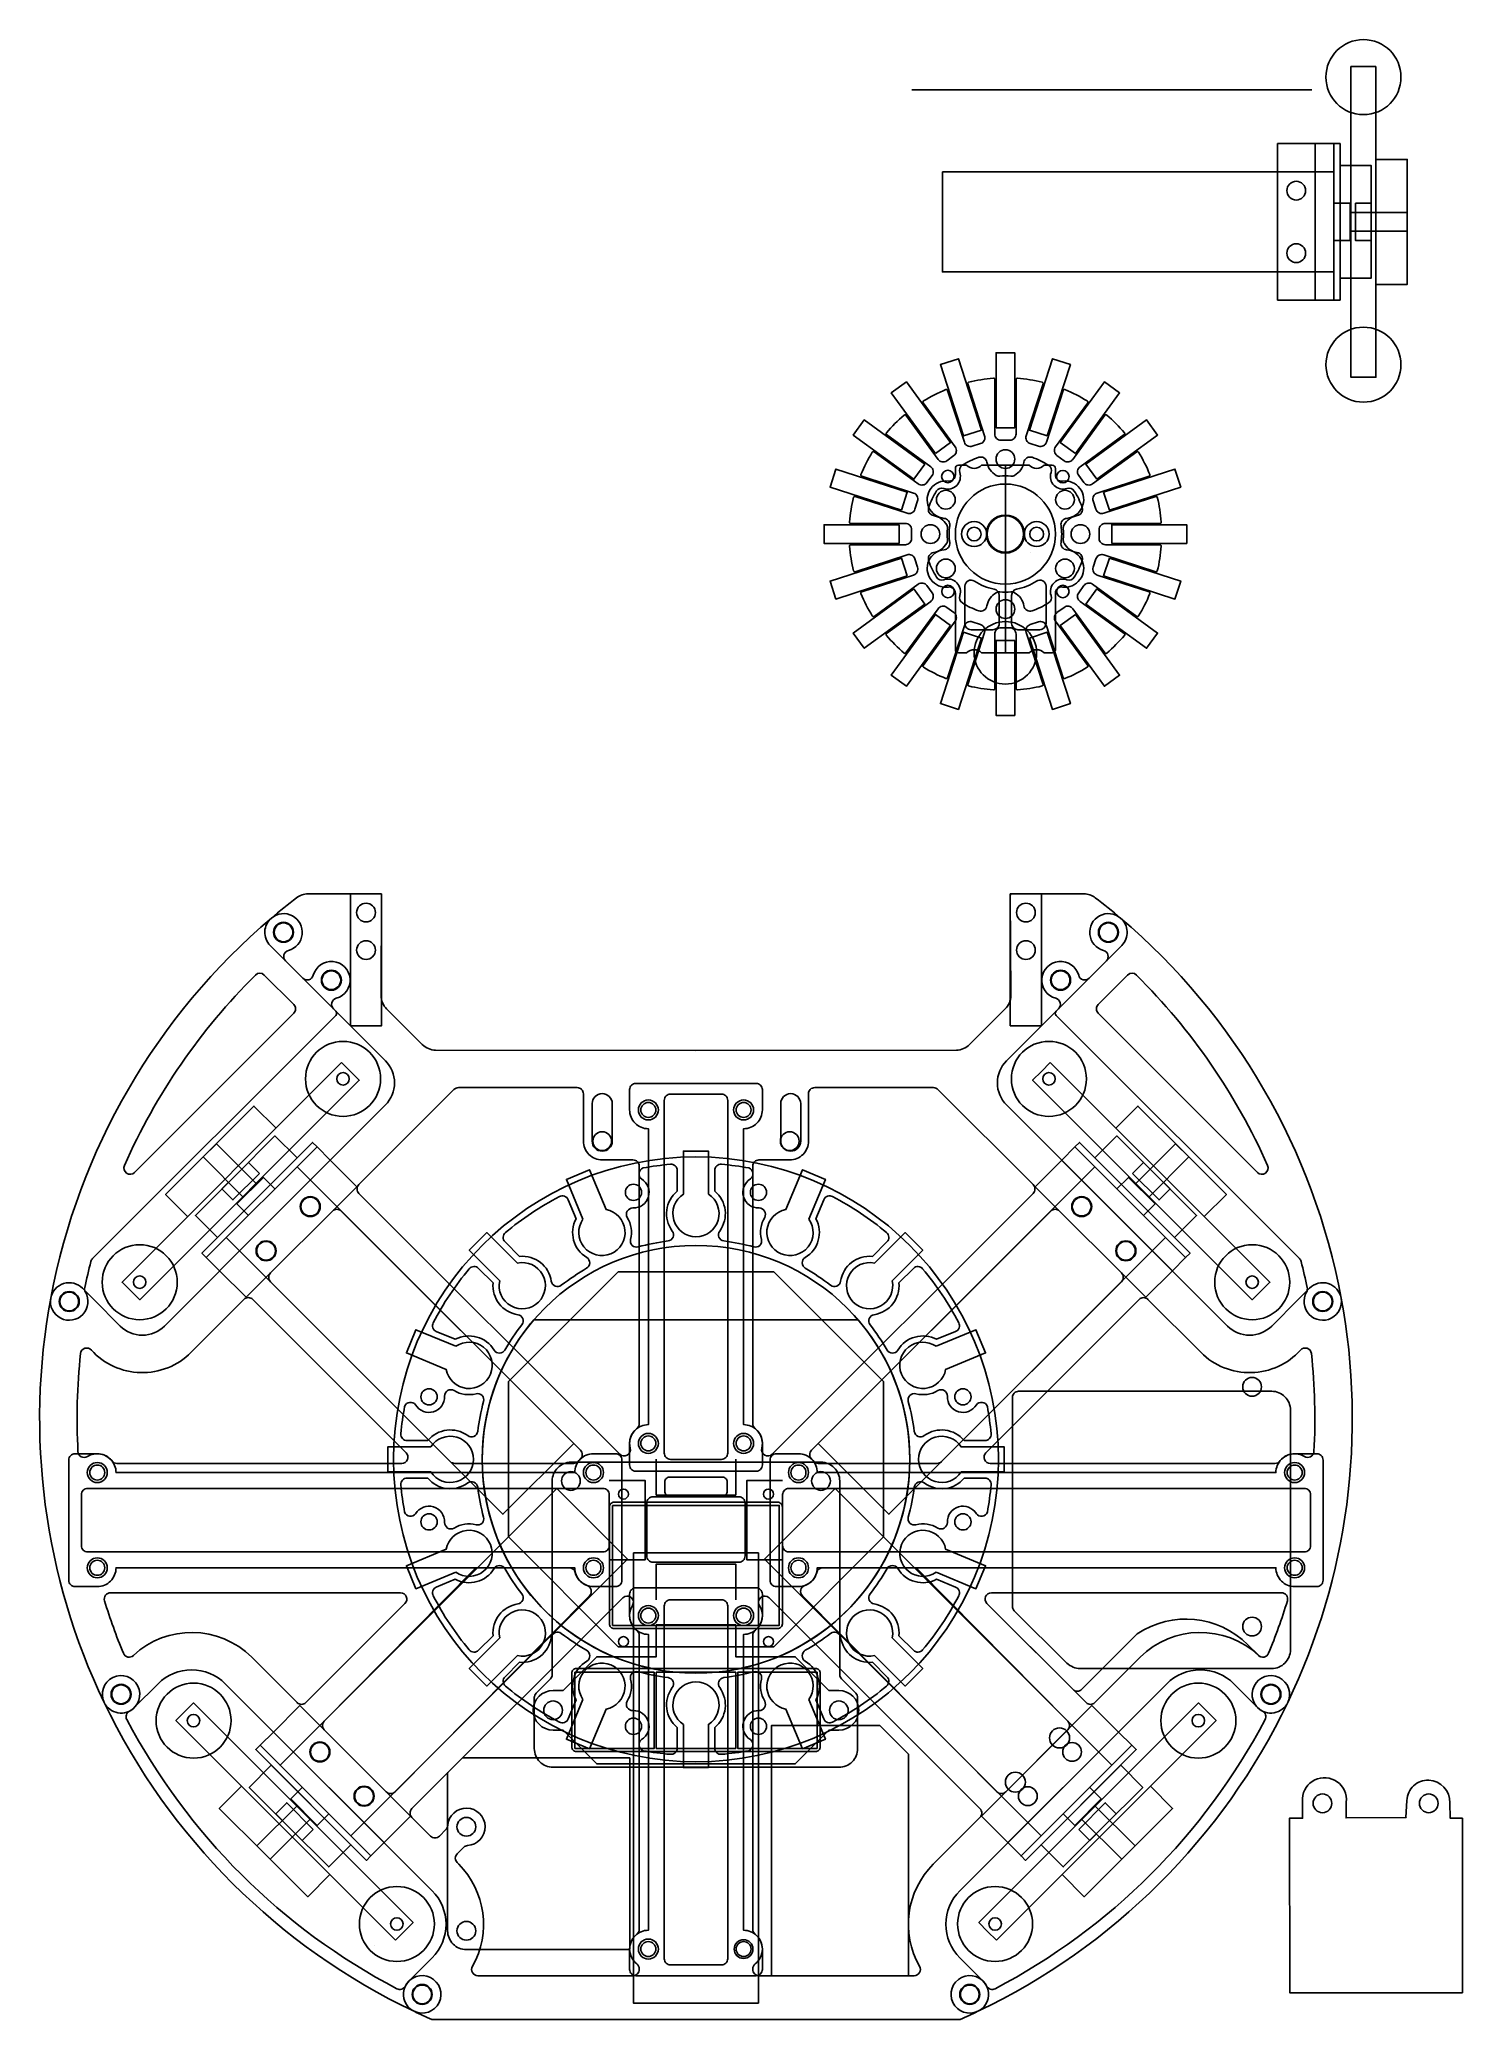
# Model space of a CAD drawing. Header units: inches. Extents: x 0 to 228, y 9 to 326.
import ezdxf

# ---------------------------------------------------------------- set-up
doc = ezdxf.new("R2010")
doc.units = ezdxf.units.IN
doc.header["$MEASUREMENT"] = 0
for name, color, linetype in [('4段目', 71, 'Continuous'), ('omni wheel', 4, 'Continuous'), ('カバー', 6, 'Continuous'), ('スイッチ', 31, 'Continuous'), ('バッテリー', 240, 'Continuous'), ('フレーム', 6, 'Continuous'), ('ボールセンサ', 30, 'Continuous'), ('モーター', 1, 'Continuous'), ('モーターマウント', 1, 'Continuous'), ('基板', 4, 'Continuous'), ('穴', 3, 'Continuous'), ('部品', 2, 'Continuous')]:
    doc.layers.add(name, color=color, linetype=linetype)

msp = doc.modelspace()

# ---------------------------------------------------------------- linework, layer by layer
msp.add_line((154.5, 257.5), (154.5, 227.5))
for points in [[(213.78, 321.28), (213.78, 271.6), (209.78, 271.6), (209.78, 321.28), (211.78, 321.28)], [(204.03, 283.92), (204.03, 308.96), (207.03, 308.96), (207.03, 283.92)], [(144.43, 304.44), (207.03, 304.44), (207.03, 288.44), (144.43, 288.44)], [(210.53, 299.44), (210.53, 293.44), (213.03, 293.44), (213.03, 296.44), (213.03, 299.44)], [(150.67, 263.13), (147.82, 262.2), (144.11, 273.62), (146.97, 274.54)], [(153, 263.5), (156, 263.5), (156, 275.5), (153, 275.5)], [(161.18, 262.2), (158.33, 263.13), (162.03, 274.54), (164.89, 273.62)], [(143.29, 259.37), (145.72, 261.13), (138.67, 270.84), (136.24, 269.08)], [(163.28, 261.13), (165.71, 259.37), (172.76, 269.08), (170.33, 270.84)], [(141.63, 257.71), (139.87, 255.28), (130.16, 262.33), (131.92, 264.76)], [(169.13, 255.28), (167.37, 257.71), (177.08, 264.76), (178.84, 262.33)], [(137.87, 250.33), (138.8, 253.18), (127.38, 256.89), (126.46, 254.03)], [(170.2, 253.18), (171.13, 250.33), (182.54, 254.03), (181.62, 256.89)], [(137.5, 248), (137.5, 245), (125.5, 245), (125.5, 248)], [(171.5, 245), (171.5, 248), (183.5, 248), (183.5, 245)], [(138.8, 239.82), (137.87, 242.67), (126.46, 238.97), (127.38, 236.11)], [(158.46, 243.63), (158.46, 243.63)], [(171.13, 242.67), (170.2, 239.82), (181.62, 236.11), (182.54, 238.97)], [(139.87, 237.72), (141.63, 235.29), (131.92, 228.24), (130.16, 230.67)], [(167.37, 235.29), (169.13, 237.72), (178.84, 230.67), (177.08, 228.24)], [(145.72, 231.87), (143.29, 233.63), (136.24, 223.92), (138.67, 222.16)], [(165.71, 233.63), (163.28, 231.87), (170.33, 222.16), (172.76, 223.92)], [(147.82, 230.8), (150.67, 229.87), (146.97, 218.46), (144.11, 219.38)], [(156, 229.5), (153, 229.5), (153, 217.5), (156, 217.5)], [(158.33, 229.87), (161.18, 230.8), (164.89, 219.38), (162.03, 218.46)], [(68.87, 36.12)], [(53.5, 20.74), (53.5, 20.74)]]:
    msp.add_lwpolyline(points, close=True)
for points in [[(213.78, 306.44), (218.78, 306.44), (218.78, 296.44), (218.78, 286.44), (213.78, 286.44)], [(207.03, 293.44), (209.63, 293.44), (209.63, 299.44), (207.03, 299.44)], [(209.63, 297.94), (218.78, 297.94), (218.78, 294.94), (209.63, 294.94)], [(88.62, 97.83), (88.63, 97.82)]]:
    msp.add_lwpolyline(points)
for points in [[(162.5, 237.03, -0.453411), (163.63, 238.03, 1.021377), (164.29, 243.99, -0.432652), (163.4, 245.14, 0.076244), (163.4, 247.86, -0.432652), (164.29, 249.01, 1.021377), (163.63, 254.97, -0.453411), (162.5, 255.97), (162.5, 257, 0.414214), (162, 257.5), (160.7, 257.5, -0.416667), (158.3, 257.5), (154.5, 257.5), (150.7, 257.5, -0.416667), (148.3, 257.5), (147, 257.5, 0.414214), (146.5, 257), (146.5, 255.97, -0.453411), (145.37, 254.97, 1.021377), (144.71, 249.01, -0.432652), (145.6, 247.86, 0.076244), (145.6, 245.14, -0.432652), (144.71, 243.99, 1.021377), (145.37, 238.03, -0.453411), (146.5, 237.03), (146.5, 228, 0.414214), (147, 227.5), (148.3, 227.5, -0.416667), (150.7, 227.5), (158.3, 227.5, -0.416667), (160.7, 227.5), (162, 227.5, 0.414214), (162.5, 228), (162.5, 237.03)], [(86, 157.95, -0.414214), (87, 156.95), (87, 149.39, 0.415522), (90, 146.38), (94.92, 146.38, -0.414214), (95.92, 145.38), (95.92, 104.18, -0.231089), (95.54, 103.39, 0.299775), (94.48, 100.27, -0.76526), (92.8, 99.31), (51.08, 141.03, -0.414214), (51.08, 142.44), (66.29, 157.65, -0.198912), (67, 157.95), (86, 157.95)], [(124, 157.95, 0.414214), (123, 156.95), (123, 149.39, -0.415522), (120, 146.38), (115.08, 146.38, 0.414214), (114.08, 145.38), (114.08, 104.18, 0.231089), (114.47, 103.39, -0.299775), (115.52, 100.27, 0.76526), (117.2, 99.31), (158.92, 141.03, 0.414214), (158.92, 142.44), (143.71, 157.65, 0.198912), (143, 157.95), (124, 157.95)], [(179.72, 77.13), (152.26, 77.13, 0.668179), (151.55, 75.42), (165.28, 61.69, 0.414214), (166.7, 61.69), (175.45, 70.44, -0.049147), (175.6, 70.57, -0.357783), (193.27, 68.82), (194.97, 67.13, 0.535705), (196.6, 67.45, 0.022494), (199.61, 75.84, 0.504769), (198.65, 77.13), (187.38, 77.13), (179.23, 77.13)]]:
    msp.add_lwpolyline(points, format="xyb")
for points in [[(148, 238.15, -0.597108), (149.55, 238.98, 0.095541), (152.7, 237.68, -0.356394), (153.5, 236.7), (153.5, 232.2, -0.414214), (152.5, 231.2), (149, 231.2, -0.414214), (148, 232.2)], [(161, 238.15, 0.597108), (159.45, 238.98, -0.095541), (156.3, 237.68, 0.356394), (155.5, 236.7), (155.5, 232.2, 0.414214), (156.5, 231.2), (160, 231.2, 0.414214), (161, 232.2)], [(105, 8.88), (62.73, 8.88, -0.007387), (59.91, 10.18, -0.140558), (58.67, 11.27, -0.351976), (59.07, 15.01), (62.79, 18.73, 0.414214), (62.79, 29.47), (29.7, 62.57, 0.414214), (18.95, 62.57), (15.15, 58.77, -0.517108), (10.33, 59.59, -0.159315), (1.79, 124.28, -0.603338), (6.86, 125.86), (8.65, 124.06), (12.9, 119.81, 0.414214), (19.97, 119.81), (37.65, 137.49), (55.32, 155.17, 0.414214), (55.32, 162.24), (51.08, 166.48), (36.9, 180.67, -0.438423), (37.08, 185.07, -0.012346), (41.12, 188.33, -0.164992), (42.94, 188.95), (54.47, 188.95, -0.415516), (54.72, 188.7), (54.64, 172.66, 0.200068), (55.52, 170.53), (61.22, 164.83, 0.198673), (63.34, 163.95), (105, 163.91), (146.66, 163.95, 0.198673), (148.78, 164.83), (154.48, 170.53, 0.200068), (155.36, 172.66), (155.28, 188.7, -0.415516), (155.53, 188.95), (167.06, 188.95, -0.164992), (168.88, 188.33, -0.012346), (172.92, 185.07, -0.438423), (173.1, 180.67), (158.92, 166.48), (154.68, 162.24, 0.414214), (154.68, 155.17), (172.35, 137.49), (190.03, 119.81, 0.414214), (197.1, 119.81), (201.35, 124.06), (203.14, 125.86, -0.603338), (208.21, 124.28, -0.159315), (199.67, 59.59, -0.517108), (194.85, 58.77), (191.05, 62.57, 0.414214), (180.3, 62.57), (147.21, 29.47, 0.414214), (147.21, 18.73), (150.93, 15.01, -0.351976), (151.33, 11.27, -0.140558), (150.09, 10.18, -0.007387), (147.27, 8.88)], [(99.92, 155.91, -0.414214), (100.92, 156.91), (105, 156.91), (109.08, 156.91, -0.414214), (110.08, 155.91), (110.08, 140.71), (110.08, 99.48, -0.414214), (109.08, 98.48), (105, 98.48), (100.92, 98.48, -0.414214), (99.92, 99.48), (99.92, 140.71)], [(85.44, 97.83), (66.41, 97.83, -0.198912), (65.7, 98.12), (36.94, 126.88, -0.414214), (36.94, 128.3), (46.84, 138.2, -0.414214), (48.25, 138.2), (86.51, 99.94, -0.417948), (86.5, 98.52, 0.03395), (86.23, 98.22, -0.231089)], [(124.56, 97.83), (143.59, 97.83, 0.198912), (144.3, 98.12), (173.06, 126.88, 0.414214), (173.06, 128.3), (163.16, 138.2, 0.414214), (161.75, 138.2), (123.49, 99.94, 0.417948), (123.5, 98.52, -0.03395), (123.77, 98.22, 0.231089)], [(7.66, 98.93, -0.38142), (11.59, 98.22, 0.231089), (12.38, 97.83), (57.92, 97.83, 0.668179), (58.63, 99.54), (34.11, 124.06, 0.414214), (32.69, 124.06), (24.21, 115.57, -0.428624), (8.28, 115.96, 0.648025), (6.55, 115.4, 0.039638), (6.14, 99.73, 0.568144)], [(202.34, 98.93, 0.38142), (198.41, 98.22, -0.231089), (197.62, 97.83), (152.08, 97.83, -0.668179), (151.37, 99.54), (175.89, 124.06, -0.414214), (177.31, 124.06), (185.79, 115.57, 0.428624), (201.72, 115.96, -0.648025), (203.45, 115.4, -0.039638), (203.86, 99.73, -0.568144)], [(48.91, 83.67), (7.68, 83.67, -0.414214), (6.68, 84.67), (6.68, 88.75), (6.68, 92.83, -0.414214), (7.68, 93.83), (48.91, 93.83), (90.14, 93.83, -0.414214), (91.14, 92.83), (91.14, 88.75), (91.14, 84.67, -0.414214), (90.14, 83.67)], [(105, 92.49), (111.86, 92.49, -0.414214), (112.86, 91.49), (112.86, 83.02, -0.414214), (111.86, 82.02), (105, 82.02), (98.14, 82.02, -0.414214), (97.14, 83.02), (97.14, 91.49, -0.414214), (98.14, 92.49)], [(161.09, 83.67), (119.86, 83.67, -0.414214), (118.86, 84.67), (118.86, 88.75), (118.86, 92.83, -0.414214), (119.86, 93.83), (161.09, 93.83), (202.32, 93.83, -0.414214), (203.32, 92.83), (203.32, 88.75), (203.32, 84.67, -0.414214), (202.32, 83.67)], [(45.54, 56.62), (69.52, 80.84, -0.198912), (70.23, 81.13), (84.72, 81.13, -0.341999), (85.69, 80.38, 0.249309), (87.59, 78.3, -0.55131), (87.97, 76.65), (56.86, 45.31, -0.415333), (55.45, 45.31), (45.54, 55.21, -0.412774)], [(164.46, 56.62), (140.48, 80.84, 0.198912), (139.77, 81.13), (125.28, 81.13, 0.341999), (124.31, 80.38, -0.249309), (122.41, 78.3, 0.55131), (122.03, 76.65), (153.14, 45.31, 0.415333), (154.55, 45.31), (164.46, 55.21, 0.412774)], [(41.18, 59.57), (33.94, 66.81, 0.405279), (15.01, 67.1, -0.525876), (13.4, 67.45, -0.022513), (10.39, 75.84, -0.504769), (11.35, 77.13), (22.62, 77.13), (30.77, 77.13), (57.74, 77.13, -0.668179), (58.45, 75.42), (42.6, 59.57, -0.414214)], [(65.28, 39.88, -2.21525), (68.46, 36.7, 0.182676), (67.82, 36.41), (66.79, 35.38, 0.414214), (66.79, 33.97), (67.04, 33.72, -0.337572), (69.24, 17.38, 0.575101), (70.11, 15.88), (94.92, 15.88, 0.414214), (95.92, 16.88), (95.92, 16.98, 0.231089), (95.54, 17.77, -0.488252), (95.54, 22.5, 0.231089), (95.92, 23.29), (95.92, 70.32, 0.231089), (95.54, 71.11, -0.38556), (94.84, 75.08, 0.894814), (93.29, 76.32), (59.57, 42.6, 0.414214), (59.57, 41.18), (62.54, 38.21, 0.414214), (63.96, 38.21), (64.99, 39.24, 0.182676)], [(99.92, 75.02, -0.414214), (100.92, 76.02), (105, 76.02), (109.08, 76.02, -0.414214), (110.08, 75.02), (110.08, 59.83), (110.08, 18.6, -0.414214), (109.08, 17.6), (105, 17.6), (100.92, 17.6, -0.414214), (99.92, 18.6), (99.92, 59.83)], [(139.89, 15.88), (115.08, 15.88, -0.414214), (114.08, 16.88), (114.08, 16.98, -0.231089), (114.47, 17.77, 0.488252), (114.47, 22.5, -0.231089), (114.08, 23.29), (114.08, 70.32, -0.231089), (114.47, 71.11, 0.38556), (115.16, 75.08, -0.894814), (116.71, 76.32), (150.43, 42.6, -0.414214), (150.43, 41.18), (142.96, 33.72, 0.337572), (140.76, 17.38, -0.575101)], [(168.82, 59.57), (176.06, 66.81, -0.405279), (194.99, 67.1, 0.525876), (196.6, 67.45, 0.022513), (199.61, 75.84, 0.504769), (198.65, 77.13), (187.38, 77.13), (179.23, 77.13), (152.26, 77.13, 0.668179), (151.55, 75.42), (167.4, 59.57, 0.414214)]]:
    msp.add_lwpolyline(points, format="xyb", close=True)
for centre, radius in [((211.78, 319.6), 6), ((211.78, 273.6), 6), ((144.97, 252), 1.5), ((154.5, 246.5), 8), ((164.03, 252), 1.5), ((149.5, 246.5), 2), ((149.5, 246.5), 1.1), ((154.5, 246.5), 3.05), ((154.5, 246.5), 2.92), ((159.5, 246.5), 2), ((159.5, 246.5), 1.1), ((144.97, 241), 1.5), ((164.03, 241), 1.5)]:
    msp.add_circle(centre, radius)
at = {"layer": '4段目'}
for points in [[(128, 64.06), (128, 95.02, 0.414214), (125, 98.02), (85, 98.02, 0.414214), (82, 95.02), (82, 64.06, -0.198912), (81.71, 63.35), (79.43, 61.08, 0.198912), (79.14, 60.37), (79.14, 57.78), (79.14, 52.21, 0.414214), (82.14, 49.21), (127.86, 49.21, 0.414214), (130.86, 52.21), (130.86, 60.37, 0.198912), (130.57, 61.08), (128.29, 63.35, -0.198912)], [(100, 93.37), (100, 94.87, -0.414214), (100.75, 95.62), (109.25, 95.62, -0.414214), (110, 94.87), (110, 93.37, -0.414214), (109.25, 92.62), (100.75, 92.62, -0.414214)], [(105, 91.62), (118.07, 91.62, -0.414214), (118.82, 90.87), (118.82, 72.17, -0.414214), (118.07, 71.42), (105, 71.42), (91.92, 71.42, -0.414214), (91.17, 72.17), (91.17, 90.87, -0.414214), (91.92, 91.62)], [(105, 51.74), (124.12, 51.74, 0.414214), (124.87, 52.49), (124.87, 64.28, 0.414214), (124.12, 65.03), (105, 65.03), (85.88, 65.03, 0.414214), (85.13, 64.28), (85.13, 52.49, 0.414214), (85.88, 51.74)]]:
    msp.add_lwpolyline(points, format="xyb", close=True, dxfattribs=at)
msp.add_lwpolyline([(91.67, 91.12), (118.32, 91.12), (118.32, 71.92), (91.67, 71.92)], close=True, dxfattribs=at)
for centre, radius in [((85, 95.02), 1.5), ((125, 95.02), 1.5), ((93.4, 92.92), 0.8), ((116.6, 92.92), 0.8), ((93.4, 69.32), 0.8), ((116.6, 69.32), 0.8), ((82.14, 58.33), 1.5), ((127.86, 58.33), 1.5)]:
    msp.add_circle(centre, radius, dxfattribs=at)
at = {"layer": 'omni wheel'}
for points in [[(48.32, 161.95), (13.19, 126.82), (16.02, 124), (51.14, 159.12), (49.73, 160.54)], [(161.68, 161.95), (196.81, 126.82), (193.98, 124), (158.86, 159.12), (160.27, 160.54)], [(56.92, 21.55), (21.8, 56.68), (24.63, 59.51), (59.75, 24.38), (58.34, 22.97)], [(153.08, 21.55), (188.2, 56.68), (185.37, 59.51), (150.25, 24.38), (151.66, 22.97)]]:
    msp.add_lwpolyline(points, close=True, dxfattribs=at)
for points in [[(37.82, 151.46), (34.29, 154.99), (27.22, 147.92), (20.15, 140.85), (23.68, 137.32)], [(172.18, 151.46), (175.71, 154.99), (182.78, 147.92), (189.85, 140.85), (186.32, 137.32)], [(46.43, 32.05), (42.9, 28.51), (35.83, 35.58), (28.75, 42.65), (32.29, 46.19)], [(163.57, 32.05), (167.1, 28.51), (174.17, 35.58), (181.25, 42.65), (177.71, 46.19)]]:
    msp.add_lwpolyline(points, dxfattribs=at)
for centre, radius in [((48.54, 159.35), 6), ((161.46, 159.35), 6), ((48.54, 159.35), 1), ((161.46, 159.35), 1), ((16.02, 126.82), 6), ((193.98, 126.82), 6), ((16.02, 126.82), 1), ((193.98, 126.82), 1), ((24.63, 56.68), 6), ((185.37, 56.68), 6), ((24.63, 56.68), 1), ((185.37, 56.68), 1), ((57.15, 24.15), 6), ((152.85, 24.15), 6), ((57.15, 24.15), 1), ((152.85, 24.15), 1)]:
    msp.add_circle(centre, radius, dxfattribs=at)
at = {"layer": 'カバー'}
for points in [[(47.37, 170.2), (47, 170.56, -0.57735), (47.45, 172.24, 1.732051), (43.78, 175.91, -0.57735), (42.1, 175.46), (39.35, 178.22, -0.57735), (39.8, 179.89, 1.249377), (37.08, 185.07, 0.172333), (1.79, 124.28, 1.436951), (7.33, 125.24, -0.186104), (7.22, 125.95, -0.010764), (8.21, 130.14, -0.133612), (8.47, 130.59), (47.37, 169.49, 0.414214)], [(162.63, 170.2), (163, 170.56, 0.57735), (162.55, 172.24, -1.732051), (166.22, 175.91, 0.57735), (167.9, 175.46), (170.65, 178.22, 0.57735), (170.2, 179.89, -1.249377), (172.92, 185.07, -0.172333), (208.21, 124.28, -1.436951), (202.67, 125.24, 0.186104), (202.78, 125.95, 0.010764), (201.79, 130.14, 0.133612), (201.53, 130.59), (162.63, 169.49, -0.414214)], [(40.65, 171.26), (35.95, 175.96, 0.413182), (34.54, 175.96, 0.093284), (13.56, 145.49, 0.830839), (15.19, 144.38), (40.65, 169.84, 0.414214)], [(169.35, 171.26), (174.05, 175.96, -0.413182), (175.46, 175.96, -0.093284), (196.44, 145.49, -0.830839), (194.81, 144.38), (169.35, 169.84, -0.414214)], [(115.62, 154.37), (115.62, 157.62), (115.62, 157.62, 0.414214), (114.62, 158.62), (105, 158.62), (95.38, 158.62, 0.414214), (94.38, 157.62), (94.38, 154.37, 0.414214), (97.38, 151.37), (97.38, 140.71), (97.38, 104.03, 0.414214), (94.38, 101.03), (94.38, 97.58), (94.38, 97.58, 0.414214), (95.38, 96.58), (105, 96.58), (114.62, 96.58, 0.414214), (115.62, 97.58), (115.62, 101.03), (115.62, 101.03, 0.414214), (112.62, 104.03), (112.62, 140.71), (112.62, 151.37, 0.414214)], [(99.92, 155.91, -0.414214), (100.92, 156.91), (105, 156.91), (109.08, 156.91, -0.414214), (110.08, 155.91), (110.08, 140.71), (110.08, 99.48, -0.414214), (109.08, 98.48), (105, 98.48), (100.92, 98.48, -0.414214), (99.92, 99.48), (99.92, 140.71)], [(48.91, 81.13), (85.6, 81.13, 0.414214), (88.6, 78.13), (92.14, 78.13, 0.414214), (93.14, 79.13), (93.14, 88.75), (93.14, 98.37, 0.414214), (92.14, 99.37), (88.6, 99.37, 0.414214), (85.6, 96.37), (48.91, 96.37), (12.23, 96.37, 0.414214), (9.23, 99.37), (5.68, 99.37, 0.414214), (4.68, 98.37), (4.68, 88.75), (4.68, 79.13, 0.414214), (5.68, 78.13), (9.23, 78.13, 0.414214), (12.23, 81.13)], [(161.09, 81.13), (124.4, 81.13, -0.414214), (121.4, 78.13), (117.86, 78.13, -0.414214), (116.86, 79.13), (116.86, 88.75), (116.86, 98.37, -0.414214), (117.86, 99.37), (121.4, 99.37, -0.414214), (124.4, 96.37), (161.09, 96.37), (197.77, 96.37, -0.414214), (200.77, 99.37), (204.32, 99.37, -0.414214), (205.32, 98.37), (205.32, 88.75), (205.32, 79.13, -0.414214), (204.32, 78.13), (200.77, 78.13, -0.414214), (197.77, 81.13)], [(48.91, 83.67), (7.68, 83.67, -0.414214), (6.68, 84.67), (6.68, 88.75), (6.68, 92.83, -0.414214), (7.68, 93.83), (48.91, 93.83), (90.14, 93.83, -0.414214), (91.14, 92.83), (91.14, 88.75), (91.14, 84.67, -0.414214), (90.14, 83.67)], [(161.09, 83.67), (202.32, 83.67, 0.414214), (203.32, 84.67), (203.32, 88.75), (203.32, 92.83, 0.414214), (202.32, 93.83), (161.09, 93.83), (119.86, 93.83, 0.414214), (118.86, 92.83), (118.86, 88.75), (118.86, 84.67, 0.414214), (119.86, 83.67)], [(94.38, 20.14), (94.38, 16.88), (94.38, 16.88, 0.414214), (95.38, 15.88), (105, 15.88), (114.62, 15.88, 0.414214), (115.62, 16.88), (115.62, 20.14, 0.414214), (112.62, 23.14), (112.62, 33.79), (112.62, 70.48, 0.414214), (115.62, 73.48), (115.62, 76.92), (115.62, 76.92, 0.414214), (114.62, 77.92), (105, 77.92), (95.38, 77.92, 0.414214), (94.38, 76.92), (94.38, 73.48), (94.38, 73.48, 0.414214), (97.38, 70.48), (97.38, 33.79), (97.38, 23.14, 0.414214)], [(110.08, 18.6, -0.414214), (109.08, 17.6), (105, 17.6), (100.92, 17.6, -0.414214), (99.92, 18.6), (99.92, 33.79), (99.92, 75.02, -0.414214), (100.92, 76.02), (105, 76.02), (109.08, 76.02, -0.414214), (110.08, 75.02), (110.08, 33.79)], [(59.91, 10.18, 2.38113), (58.51, 14.23, -0.419969), (57.15, 13.79, -0.151452), (13.95, 56.85, -0.419969), (14.38, 58.21, 2.38113), (10.33, 59.59, 0.171573)], [(150.09, 10.18, -2.38113), (151.49, 14.23, 0.419969), (152.85, 13.79, 0.151452), (196.05, 56.85, 0.419969), (195.62, 58.21, -2.38113), (199.67, 59.59, -0.171573)]]:
    msp.add_lwpolyline(points, format="xyb", close=True, dxfattribs=at)
for points in [[(111.35, 98.49), (111.35, 92.77), (98.65, 92.77), (98.65, 98.49)], [(91.14, 95.1), (96.85, 95.1), (96.85, 82.4), (91.14, 82.4)], [(118.86, 95.1), (113.15, 95.1), (113.15, 82.4), (118.86, 82.4)], [(98.65, 76.02), (98.65, 81.73), (111.35, 81.73), (111.35, 76.02)]]:
    msp.add_lwpolyline(points, dxfattribs=at)
for centre, radius in [((39.02, 182.79), 1.5), ((170.98, 182.79), 1.5), ((46.67, 175.13), 1.5), ((163.33, 175.13), 1.5), ((97.38, 154.37), 1.2), ((112.62, 154.37), 1.2), ((4.74, 123.73), 1.5), ((205.26, 123.73), 1.5), ((97.38, 101.03), 1.2), ((112.62, 101.03), 1.2), ((9.23, 96.37), 1.2), ((88.6, 96.37), 1.2), ((121.4, 96.37), 1.2), ((200.77, 96.37), 1.2), ((9.23, 81.13), 1.2), ((88.6, 81.13), 1.2), ((121.4, 81.13), 1.2), ((200.77, 81.13), 1.2), ((97.38, 73.48), 1.2), ((112.62, 73.48), 1.2), ((13.03, 60.89), 1.5), ((196.97, 60.89), 1.5), ((97.38, 20.14), 1.2), ((112.62, 20.14), 1.2), ((61.2, 12.88), 1.5), ((148.8, 12.88), 1.5)]:
    msp.add_circle(centre, radius, dxfattribs=at)
at = {"layer": 'スイッチ'}
msp.add_lwpolyline([(98.65, 71.99), (98.65, 66.91), (89.13, 66.91), (83.73, 61.51), (82.14, 61.51, 1), (82.14, 55.16), (83.73, 55.16), (89.13, 49.76), (120.88, 49.76), (126.27, 55.16), (127.86, 55.16, 1), (127.86, 61.51), (126.27, 61.51), (120.88, 66.91), (111.35, 66.91), (111.35, 71.99)], format="xyb", close=True, dxfattribs=at)
at = {"layer": 'スイッチ', "linetype": 'Continuous'}
for points in [[(98.33, 64.43), (98.33, 52.24), (85.63, 52.24), (85.63, 64.43)], [(111.35, 64.43), (111.35, 52.24), (98.65, 52.24), (98.65, 64.43)], [(124.37, 64.43), (124.37, 52.24), (111.67, 52.24), (111.67, 64.43)]]:
    msp.add_lwpolyline(points, close=True, dxfattribs=at)
for centre in [(82.14, 58.33), (82.14, 58.33), (127.86, 58.33), (127.86, 58.33)]:
    msp.add_circle(centre, 1.5, dxfattribs=at)
at = {"layer": 'バッテリー'}
msp.add_lwpolyline([(95, 83.5), (95, 11.5), (115, 11.5), (115, 83.5)], close=True, dxfattribs=at)
at = {"layer": 'フレーム'}
for points in [[(198.03, 308.96), (198.03, 283.92), (204.03, 283.92), (204.03, 308.96)], [(208.03, 287.44), (213.03, 287.44), (213.03, 296.44), (213.03, 305.44), (208.03, 305.44)], [(154.5, 246.5), (154.5, 246.5)]]:
    msp.add_lwpolyline(points, close=True, dxfattribs=at)
msp.add_lwpolyline([(207.03, 308.96), (207.03, 308.96), (208.03, 308.96), (208.03, 283.92), (207.03, 283.92), (207.03, 283.92), (207.03, 283.92), (207.03, 308.96), (207.03, 308.96)], dxfattribs=at)
for points in [[(152.8, 271.23), (152.8, 262.5, 0.414214), (153.8, 261.5), (155.2, 261.5, 0.414214), (156.2, 262.5), (156.2, 271.23, -0.436858), (156.42, 271.43, -0.040217), (160.38, 270.8, -0.436858), (160.52, 270.54), (157.83, 262.24, 0.414214), (158.47, 260.98), (159.8, 260.55, 0.414214), (161.06, 261.19), (163.76, 269.49, -0.436858), (164.02, 269.61, -0.040217), (167.6, 267.79, -0.436858), (167.66, 267.5), (162.53, 260.44, 0.414214), (162.75, 259.05), (163.88, 258.22, 0.414214), (165.28, 258.45), (170.41, 265.51, -0.436858), (170.7, 265.54, -0.040217), (173.54, 262.7, -0.436858), (173.51, 262.41), (166.45, 257.28, 0.414214), (166.22, 255.88), (167.05, 254.75, 0.414214), (168.44, 254.53), (175.5, 259.66, -0.436858), (175.79, 259.6, -0.040217), (177.61, 256.02, -0.436858), (177.49, 255.76), (169.19, 253.06, 0.414214), (168.55, 251.8), (168.98, 250.47, 0.414214), (170.24, 249.83), (178.54, 252.52, -0.436858), (178.8, 252.38, -0.040217), (179.43, 248.42, -0.436858), (179.23, 248.2), (170.5, 248.2, 0.414214), (169.5, 247.2), (169.5, 245.8, 0.414214), (170.5, 244.8), (179.23, 244.8, -0.436858), (179.43, 244.58, -0.040217), (178.8, 240.62, -0.436858), (178.54, 240.48), (170.24, 243.17, 0.414214), (168.98, 242.53), (168.55, 241.2, 0.414214), (169.19, 239.94), (177.49, 237.24, -0.436858), (177.61, 236.98, -0.040217), (175.79, 233.4, -0.436858), (175.5, 233.34), (168.44, 238.47, 0.414214), (167.05, 238.25), (166.22, 237.12, 0.414214), (166.45, 235.72), (173.51, 230.59, -0.436858), (173.54, 230.3, -0.040217), (170.7, 227.46, -0.436858), (170.41, 227.49), (165.28, 234.55, 0.414214), (163.88, 234.78), (162.75, 233.95, 0.414214), (162.53, 232.56), (167.66, 225.5, -0.436858), (167.6, 225.21, -0.040217), (164.02, 223.39, -0.436858), (163.76, 223.51), (161.06, 231.81, 0.414214), (159.8, 232.45), (158.47, 232.02, 0.414214), (157.83, 230.76), (160.52, 222.46, -0.436858), (160.38, 222.2, -0.040217), (156.42, 221.57, -0.436858), (156.2, 221.77), (156.2, 230.5, 0.414214), (155.2, 231.5), (153.8, 231.5, 0.414214), (152.8, 230.5), (152.8, 221.77, -0.436858), (152.58, 221.57, -0.040217), (148.62, 222.2, -0.436858), (148.48, 222.46), (151.17, 230.76, 0.414214), (150.53, 232.02), (149.2, 232.45, 0.414214), (147.94, 231.81), (145.24, 223.51, -0.436858), (144.98, 223.39, -0.040217), (141.4, 225.21, -0.436858), (141.34, 225.5), (146.47, 232.56, 0.414214), (146.25, 233.95), (145.12, 234.78, 0.414214), (143.72, 234.55), (138.59, 227.49, -0.436858), (138.3, 227.46, -0.040217), (135.46, 230.3, -0.436858), (135.49, 230.59), (142.55, 235.72, 0.414214), (142.78, 237.12), (141.95, 238.25, 0.414214), (140.56, 238.47), (133.5, 233.34, -0.436858), (133.21, 233.4, -0.040217), (131.39, 236.98, -0.436858), (131.51, 237.24), (139.81, 239.94, 0.414214), (140.45, 241.2), (140.02, 242.53, 0.414214), (138.76, 243.17), (130.46, 240.48, -0.436858), (130.2, 240.62, -0.040217), (129.57, 244.58, -0.436858), (129.77, 244.8), (138.5, 244.8, 0.414214), (139.5, 245.8), (139.5, 247.2, 0.414214), (138.5, 248.2), (129.77, 248.2, -0.436858), (129.57, 248.42, -0.040217), (130.2, 252.38, -0.436858), (130.46, 252.52), (138.76, 249.83, 0.414214), (140.02, 250.47), (140.45, 251.8, 0.414214), (139.81, 253.06), (131.51, 255.76, -0.436858), (131.39, 256.02, -0.040217), (133.21, 259.6, -0.436858), (133.5, 259.66), (140.56, 254.53, 0.414214), (141.95, 254.75), (142.78, 255.88, 0.414214), (142.55, 257.28), (135.49, 262.41, -0.436858), (135.46, 262.7, -0.040217), (138.3, 265.54, -0.436858), (138.59, 265.51), (143.72, 258.45, 0.414214), (145.12, 258.22), (146.25, 259.05, 0.414214), (146.47, 260.44), (141.34, 267.5, -0.436858), (141.4, 267.79, -0.040217), (144.98, 269.61, -0.436858), (145.24, 269.49), (147.94, 261.19, 0.414214), (149.2, 260.55), (150.53, 260.98, 0.414214), (151.17, 262.24), (148.48, 270.54, -0.436858), (148.62, 270.8, -0.040217), (152.58, 271.43, -0.436858)], [(161.8, 236.65, -0.626783), (164.35, 239.2, 0.350001), (165.52, 239.61, 0.055948), (166.78, 242.23, 0.464153), (166, 243.54, -0.227331), (163.88, 245.04, -0.152164), (163.76, 245.62, 0.047436), (163.76, 247.38, -0.152164), (163.88, 247.96, -0.227331), (166, 249.46, 0.464153), (166.78, 250.77, 0.055948), (165.52, 253.39, 0.350001), (164.35, 253.8, -0.626783), (161.8, 256.35, 0.350001), (161.39, 257.52, 0.055948), (158.77, 258.78, 0.464153), (157.46, 258, -0.227331), (155.96, 255.88, -0.152164), (155.38, 255.76, 0.047436), (153.62, 255.76, -0.152164), (153.04, 255.88, -0.227331), (151.54, 258, 0.464153), (150.23, 258.78, 0.056102), (147.6, 257.52, 0.348303), (147.19, 256.35, -0.623), (144.65, 253.81, 0.348303), (143.48, 253.4, 0.056102), (142.22, 250.77, 0.464153), (143, 249.46, -0.227331), (145.12, 247.96, -0.152164), (145.24, 247.38, 0.047436), (145.24, 245.62, -0.152164), (145.12, 245.04, -0.227331), (143, 243.54, 0.464153), (142.22, 242.23, 0.055948), (143.48, 239.61, 0.350001), (144.65, 239.2, -0.626783), (147.2, 236.65, 0.350001), (147.61, 235.48, 0.055948), (150.23, 234.22, 0.464153), (151.54, 235, -0.227331), (153.04, 237.12, -0.152164), (153.62, 237.24, 0.047436), (155.38, 237.24, -0.152164), (155.96, 237.12, -0.227331), (157.46, 235, 0.464153), (158.77, 234.22, 0.055948), (161.39, 235.48, 0.350001)]]:
    msp.add_lwpolyline(points, format="xyb", close=True, dxfattribs=at)
for centre, radius in [((201.03, 301.44), 1.5), ((201.03, 291.44), 1.5), ((154.5, 258.5), 1.5), ((145.3, 255.7), 1), ((163.69, 255.69), 1), ((154.5, 246.5), 8), ((142.5, 246.5), 1.5), ((166.5, 246.5), 1.5), ((145.31, 237.31), 1), ((163.69, 237.31), 1), ((154.5, 234.5), 1.5), ((154.5, 227.5), 5)]:
    msp.add_circle(centre, radius, dxfattribs=at)
at = {"layer": 'ボールセンサ'}
for points in [[(107, 140.89), (107, 147.79), (103, 147.79), (103, 140.89, 3.406438)], [(86.92, 136.9), (84.28, 143.27), (87.98, 144.8), (90.62, 138.43, -3.406438)], [(96.29, 143.33, -0.774858), (94.91, 138.69, 0.593445), (94.01, 137.18, -0.19651), (94.53, 133.66, 0.57193), (95.76, 132.46, -0.034617), (100.54, 133.41, 0.57193), (101.21, 134.99, -0.397368), (102, 141.4), (102, 144.68, 0.439742), (100.91, 145.68, 0.023367), (96.53, 145.09, 0.58577)], [(113.71, 143.33, 0.774858), (115.09, 138.69, -0.593445), (115.99, 137.18, 0.19651), (115.47, 133.66, -0.57193), (114.24, 132.46, 0.034617), (109.46, 133.41, -0.57193), (108.79, 134.99, 0.397368), (108, 141.4), (108, 144.68, -0.439742), (109.09, 145.68, -0.023367), (113.47, 145.09, -0.58577)], [(123.08, 136.9), (125.72, 143.27), (122.02, 144.8), (119.38, 138.43, 3.406438)], [(87.53, 130.76, -0.397368), (85.81, 136.98), (84.55, 140.02, 0.439742), (83.16, 140.52, 0.055053), (74.52, 134.75, 0.439742), (74.45, 133.27), (76.78, 130.95, -0.397368), (81.86, 126.98, 0.57193), (83.46, 126.33, -0.034627), (87.51, 129.04, 0.57193)], [(122.47, 130.76, 0.397368), (124.19, 136.98), (125.45, 140.02, -0.439742), (126.84, 140.52, -0.055053), (135.48, 134.75, -0.439742), (135.55, 133.27), (133.22, 130.95, 0.397368), (128.14, 126.98, -0.57193), (126.54, 126.33, 0.034627), (122.49, 129.04, -0.57193)], [(73.6, 127.06), (68.72, 131.93), (71.55, 134.76), (76.43, 129.88, -3.406438)], [(133.57, 129.88), (138.45, 134.76), (141.28, 131.93), (136.4, 127.05, -3.406438)], [(72.72, 115.95, 0.397368), (66.5, 117.68), (63.46, 118.93, -0.439742), (62.96, 120.32, -0.055053), (68.74, 128.97, -0.439742), (70.21, 129.03), (72.54, 126.71, 0.397368), (76.51, 121.62, -0.57193), (77.15, 120.02, 0.034627), (74.44, 115.97, -0.57193)], [(137.28, 115.95, -0.397368), (143.5, 117.68), (146.54, 118.93, 0.439742), (147.04, 120.32, 0.055053), (141.26, 128.97, 0.439742), (139.79, 129.03), (137.46, 126.71, -0.397368), (133.49, 121.62, 0.57193), (132.85, 120.02, -0.034627), (135.56, 115.97, 0.57193)], [(130.94, 120.78), (79.06, 120.78, 2.177739)], [(66.59, 116.56), (60.21, 119.2), (58.68, 115.5), (65.06, 112.86, 3.406438)], [(143.41, 116.56), (149.79, 119.2), (151.32, 115.5), (144.94, 112.86, -3.406438)], [(60.15, 107.2, 0.774858), (64.79, 108.58, -0.593445), (66.3, 109.48, 0.19651), (69.82, 108.96, -0.57193), (71.03, 107.72, 0.034617), (70.08, 102.95, -0.57193), (68.49, 102.27, 0.397368), (62.09, 101.48), (58.8, 101.48, -0.439742), (57.8, 102.57, -0.023367), (58.39, 106.96, -0.58577)], [(149.85, 107.2, -0.774858), (145.21, 108.58, 0.593445), (143.7, 109.48, -0.19651), (140.18, 108.96, 0.57193), (138.97, 107.72, -0.034617), (139.92, 102.95, 0.57193), (141.51, 102.27, -0.397368), (147.91, 101.48), (151.2, 101.48, 0.439742), (152.2, 102.57, 0.023367), (151.61, 106.96, 0.58577)], [(62.59, 100.48), (55.69, 100.48), (55.69, 96.48), (62.59, 96.48, 3.406438)], [(147.41, 96.48), (154.31, 96.48), (154.31, 100.48), (147.41, 100.48, 3.406438)], [(60.15, 89.77, -0.774858), (64.79, 88.39, 0.593445), (66.3, 87.49, -0.19651), (69.82, 88.01, 0.57193), (71.03, 89.24, -0.034617), (70.08, 94.02, 0.57193), (68.49, 94.7, -0.397368), (62.09, 95.48), (58.8, 95.48, 0.439742), (57.8, 94.4, 0.023367), (58.39, 90.01, 0.58577)], [(149.85, 89.77, 0.774858), (145.21, 88.39, -0.593445), (143.7, 87.49, 0.19651), (140.18, 88.01, -0.57193), (138.97, 89.24, 0.034617), (139.92, 94.02, -0.57193), (141.51, 94.7, 0.397368), (147.91, 95.48), (151.2, 95.48, -0.439742), (152.2, 94.4, -0.023367), (151.61, 90.01, -0.58577)], [(66.59, 80.41), (60.21, 77.77), (58.68, 81.46), (65.06, 84.1, -3.406438)], [(143.41, 80.41), (149.79, 77.77), (151.32, 81.46), (144.94, 84.1, 3.406438)], [(72.72, 81.02, -0.397368), (66.5, 79.29), (63.46, 78.03, 0.439742), (62.96, 76.65, 0.055053), (68.74, 68, 0.439742), (70.21, 67.94), (72.54, 70.26, -0.397368), (76.51, 75.35, 0.57193), (77.15, 76.95, -0.034627), (74.44, 81, 0.57193)], [(137.28, 81.02, 0.397368), (143.5, 79.29), (146.54, 78.03, -0.439742), (147.04, 76.65, -0.055053), (141.26, 68, -0.439742), (139.79, 67.94), (137.46, 70.26, 0.397368), (133.49, 75.35, -0.57193), (132.85, 76.95, 0.034627), (135.56, 81, -0.57193)], [(76.43, 67.08), (71.55, 62.21), (68.72, 65.03), (73.6, 69.91, -3.406438)], [(136.4, 69.91), (141.28, 65.03), (138.45, 62.2), (133.57, 67.08, -3.406438)], [(87.53, 66.2, 0.397368), (85.81, 59.99), (84.55, 56.95, -0.439742), (83.16, 56.44, -0.055053), (74.52, 62.22, -0.439742), (74.45, 63.69), (76.78, 66.02, 0.397368), (81.86, 69.99, -0.57193), (83.46, 70.63, 0.034627), (87.51, 67.93, -0.57193)], [(122.47, 66.2, -0.397368), (124.19, 59.99), (125.45, 56.95, 0.439742), (126.84, 56.44, 0.055053), (135.48, 62.22, 0.439742), (135.55, 63.69), (133.22, 66.02, -0.397368), (128.14, 69.99, 0.57193), (126.54, 70.63, -0.034627), (122.49, 67.93, 0.57193)], [(86.92, 60.07), (84.28, 53.7), (87.98, 52.17), (90.62, 58.54, 3.406438)], [(96.29, 53.64, 0.774858), (94.91, 58.28, -0.593445), (94.01, 59.79, 0.19651), (94.53, 63.31, -0.57193), (95.76, 64.51, 0.034617), (100.54, 63.56, -0.57193), (101.21, 61.98, 0.397368), (102, 55.57), (102, 52.28, -0.439742), (100.91, 51.29, -0.023367), (96.53, 51.87, -0.58577)], [(113.71, 53.64, -0.774858), (115.09, 58.28, 0.593445), (115.99, 59.79, -0.19651), (115.47, 63.31, 0.57193), (114.24, 64.51, -0.034617), (109.46, 63.56, 0.57193), (108.79, 61.98, -0.397368), (108, 55.57), (108, 52.28, 0.439742), (109.09, 51.29, 0.023367), (113.47, 51.87, 0.58577)], [(123.08, 60.07), (125.72, 53.7), (122.02, 52.17), (119.38, 58.54, -3.406438)], [(103, 56.08), (103, 49.18), (107, 49.18), (107, 56.08, 3.406438)]]:
    msp.add_lwpolyline(points, format="xyb", close=True, dxfattribs=at)
for centre, radius in [((105, 98.48), 48.38), ((95, 141.19), 1.3), ((115, 141.19), 1.3), ((105, 98.48), 34.21), ((62.3, 108.48), 1.3), ((147.7, 108.48), 1.3), ((62.3, 88.48), 1.3), ((147.7, 88.48), 1.3), ((95, 55.78), 1.3), ((115, 55.78), 1.3)]:
    msp.add_circle(centre, radius, dxfattribs=at)
at = {"layer": 'モーター'}
for points in [[(34.75, 142.51), (28.28, 148.98), (26.15, 146.86), (32.62, 140.39)], [(175.25, 142.51), (181.72, 148.98), (183.85, 146.86), (177.38, 140.39)], [(33.4, 137.49), (31.56, 139.33), (35.81, 143.57), (37.65, 141.74)], [(176.6, 137.49), (178.44, 139.33), (174.19, 143.57), (172.35, 141.74)], [(42.01, 46.01), (40.17, 44.17), (44.42, 39.93), (46.26, 41.77)], [(167.99, 46.01), (169.83, 44.17), (165.58, 39.93), (163.74, 41.77)], [(43.36, 40.99), (36.89, 34.52), (34.76, 36.64), (41.23, 43.11)], [(166.64, 40.99), (173.11, 34.52), (175.24, 36.64), (168.77, 43.11)]]:
    msp.add_lwpolyline(points, dxfattribs=at)
for points in [[(85.45, 101.01), (41.18, 145.27), (29.87, 133.96), (74.13, 89.69)], [(124.55, 101.01), (168.82, 145.27), (180.13, 133.96), (135.87, 89.69)], [(94.06, 82.5), (49.79, 38.23), (38.48, 49.55), (82.74, 93.81)], [(115.94, 82.5), (160.21, 38.23), (171.52, 49.55), (127.26, 93.81)]]:
    msp.add_lwpolyline(points, close=True, dxfattribs=at)
at = {"layer": 'モーターマウント'}
for points in [[(28.45, 133.96), (24.92, 137.49), (31.28, 143.86), (37.65, 150.22), (41.18, 146.69)], [(181.55, 133.96), (185.08, 137.49), (178.72, 143.86), (172.35, 150.22), (168.82, 146.69)], [(28.79, 128.64), (46.5, 146.34), (44.38, 148.47), (26.67, 130.76)], [(50.74, 142.1), (33.04, 124.4), (28.79, 128.64), (46.5, 146.34)], [(35.17, 144.21), (30.93, 139.97), (29.16, 141.74), (31.28, 143.86), (33.4, 145.98)], [(159.26, 142.1), (176.96, 124.4), (181.21, 128.64), (163.5, 146.34)], [(181.21, 128.64), (163.5, 146.34), (165.62, 148.47), (183.33, 130.76)], [(174.83, 144.21), (179.07, 139.97), (180.84, 141.74), (178.72, 143.86), (176.6, 145.98)], [(59.35, 41.4), (41.65, 59.11), (37.4, 54.86), (55.11, 37.16)], [(150.65, 41.4), (168.35, 59.11), (172.6, 54.86), (154.89, 37.16)], [(37.4, 54.86), (55.11, 37.16), (52.98, 35.04), (35.28, 52.74)], [(172.6, 54.86), (154.89, 37.16), (157.02, 35.04), (174.72, 52.74)], [(37.06, 49.55), (33.53, 46.01), (39.89, 39.65), (46.26, 33.28), (49.79, 36.82)], [(172.94, 49.55), (176.47, 46.01), (170.11, 39.65), (163.74, 33.28), (160.21, 36.82)], [(43.78, 39.29), (39.54, 43.54), (37.77, 41.77), (39.89, 39.65), (42.01, 37.53)], [(166.22, 39.29), (170.46, 43.54), (172.23, 41.77), (170.11, 39.65), (167.99, 37.53)]]:
    msp.add_lwpolyline(points, close=True, dxfattribs=at)
for points in [[(44.38, 148.47), (44.38, 148.47), (43.67, 149.17), (25.97, 131.47), (26.67, 130.76), (26.67, 130.76), (26.67, 130.76), (44.38, 148.47), (44.38, 148.47)], [(165.62, 148.47), (165.62, 148.47), (166.33, 149.17), (184.03, 131.47), (183.33, 130.76), (183.33, 130.76), (183.33, 130.76), (165.62, 148.47), (165.62, 148.47)], [(52.98, 35.04), (52.98, 35.04), (52.28, 34.33), (34.57, 52.04), (35.28, 52.74), (35.28, 52.74), (35.28, 52.74), (52.98, 35.04), (52.98, 35.04)], [(157.02, 35.04), (157.02, 35.04), (157.72, 34.33), (175.43, 52.04), (174.72, 52.74), (174.72, 52.74), (174.72, 52.74), (157.02, 35.04), (157.02, 35.04)]]:
    msp.add_lwpolyline(points, dxfattribs=at)
for centre in [(43.3, 138.91), (166.7, 138.91), (36.23, 131.84), (173.77, 131.84), (44.84, 51.67), (165.16, 51.67), (51.91, 44.6), (158.09, 44.6)]:
    msp.add_circle(centre, 1.5, dxfattribs=at)
at = {"layer": '基板'}
msp.add_line((139.51, 317.59), (203.51, 317.59), dxfattribs=at)
for points in [[(105, 68.48), (117.43, 68.48), (135, 86.06), (135, 98.48), (135, 110.91), (117.43, 128.48), (105, 128.48), (92.57, 128.48), (75, 110.91), (75, 98.48), (75, 86.06), (92.57, 68.48)], [(138.98, 29.73), (138.98, 15.88), (117.08, 15.88), (117.08, 55.88), (134.42, 55.88), (138.98, 51.33)]]:
    msp.add_lwpolyline(points, close=True, dxfattribs=at)
for points in [[(200.1, 68.02), (200.1, 106.37, 0.414214), (197.1, 109.37), (156.61, 109.37, 0.414214), (155.61, 108.37), (155.61, 74.98, 0.199776), (155.9, 74.27), (164.34, 65.89, 0.19805), (166.46, 65.02), (197.1, 65.02, 0.414214)], [(94.31, 20.06), (94.38, 20.09), (94.41, 20.16), (94.41, 50.72), (67.65, 50.72), (65.3, 48.37), (65.27, 48.3), (65.27, 23.06, 0.414214), (68.27, 20.06)]]:
    msp.add_lwpolyline(points, format="xyb", close=True, dxfattribs=at)
for points in [[(202.03, 44.23), (202.03, 41.06), (199.93, 41.06), (199.99, 13.14), (227.6, 13.14), (227.6, 41.06), (225.65, 41.06), (225.59, 43.53, 0.414212), (222.22, 47.15)], [(209.01, 43.66, 0.015102), (209.01, 41.12), (218.54, 41.18), (218.73, 43.91)]]:
    msp.add_lwpolyline(points, format="xyb", dxfattribs=at)
for centre in [(193.96, 71.73), (205.22, 43.45), (222.22, 43.45), (68.27, 39.7), (68.27, 23.06)]:
    msp.add_circle(centre, 1.5, dxfattribs=at)
for centre, radius, start, end in [((205.53, 44.04), 3.51, 353.8347, 176.8105), ((222.09, 43.79), 3.37, 87.8389, 177.8389), ((218.57, 41.28), 0.1, 251.5651, 341.5651)]:
    msp.add_arc(centre, radius, start, end, dxfattribs=at)
at = {"layer": '穴'}
for points in [[(88.4, 155.38), (88.4, 149.38, 1), (91.6, 149.38), (91.6, 155.38, 1)], [(121.75, 155.38), (121.75, 149.38, -1), (118.55, 149.38), (118.55, 155.38, -1)]]:
    msp.add_lwpolyline(points, format="xyb", close=True, dxfattribs=at)
for centre, radius in [((52.22, 185.95), 1.5), ((157.78, 185.95), 1.5), ((39.02, 182.79), 1.6), ((170.98, 182.79), 1.6), ((52.22, 179.95), 1.5), ((157.78, 179.95), 1.5), ((46.67, 175.13), 1.6), ((163.33, 175.13), 1.6), ((97.38, 154.37), 1.6), ((112.62, 154.37), 1.6), ((90, 149.38), 1.5), ((120, 149.38), 1.5), ((43.3, 138.91), 1.6), ((166.7, 138.91), 1.6), ((36.23, 131.84), 1.6), ((173.77, 131.84), 1.6), ((4.74, 123.73), 1.6), ((205.26, 123.73), 1.6), ((193.96, 110.08), 1.5), ((97.38, 101.03), 1.6), ((112.62, 101.03), 1.6), ((9.23, 96.37), 1.6), ((88.6, 96.37), 1.6), ((121.4, 96.37), 1.6), ((200.77, 96.37), 1.6), ((9.23, 81.13), 1.6), ((88.6, 81.13), 1.6), ((121.4, 81.13), 1.6), ((200.77, 81.13), 1.6), ((97.38, 73.48), 1.6), ((112.62, 73.48), 1.6), ((193.96, 71.73), 1.5), ((13.03, 60.89), 1.6), ((196.97, 60.89), 1.6), ((163.16, 53.91), 1.6), ((44.84, 51.67), 1.6), ((156.09, 46.84), 1.6), ((51.91, 44.6), 1.6), ((97.38, 20.14), 1.6), ((112.62, 20.14), 1.5), ((61.2, 12.88), 1.6), ((148.8, 12.88), 1.6)]:
    msp.add_circle(centre, radius, dxfattribs=at)
at = {"layer": '部品'}
for points in [[(54.72, 188.95), (49.72, 188.95), (49.72, 167.85), (54.72, 167.85)], [(155.28, 188.95), (160.28, 188.95), (160.28, 167.85), (155.28, 167.85)]]:
    msp.add_lwpolyline(points, close=True, dxfattribs=at)

doc.saveas('drawing.dxf')
